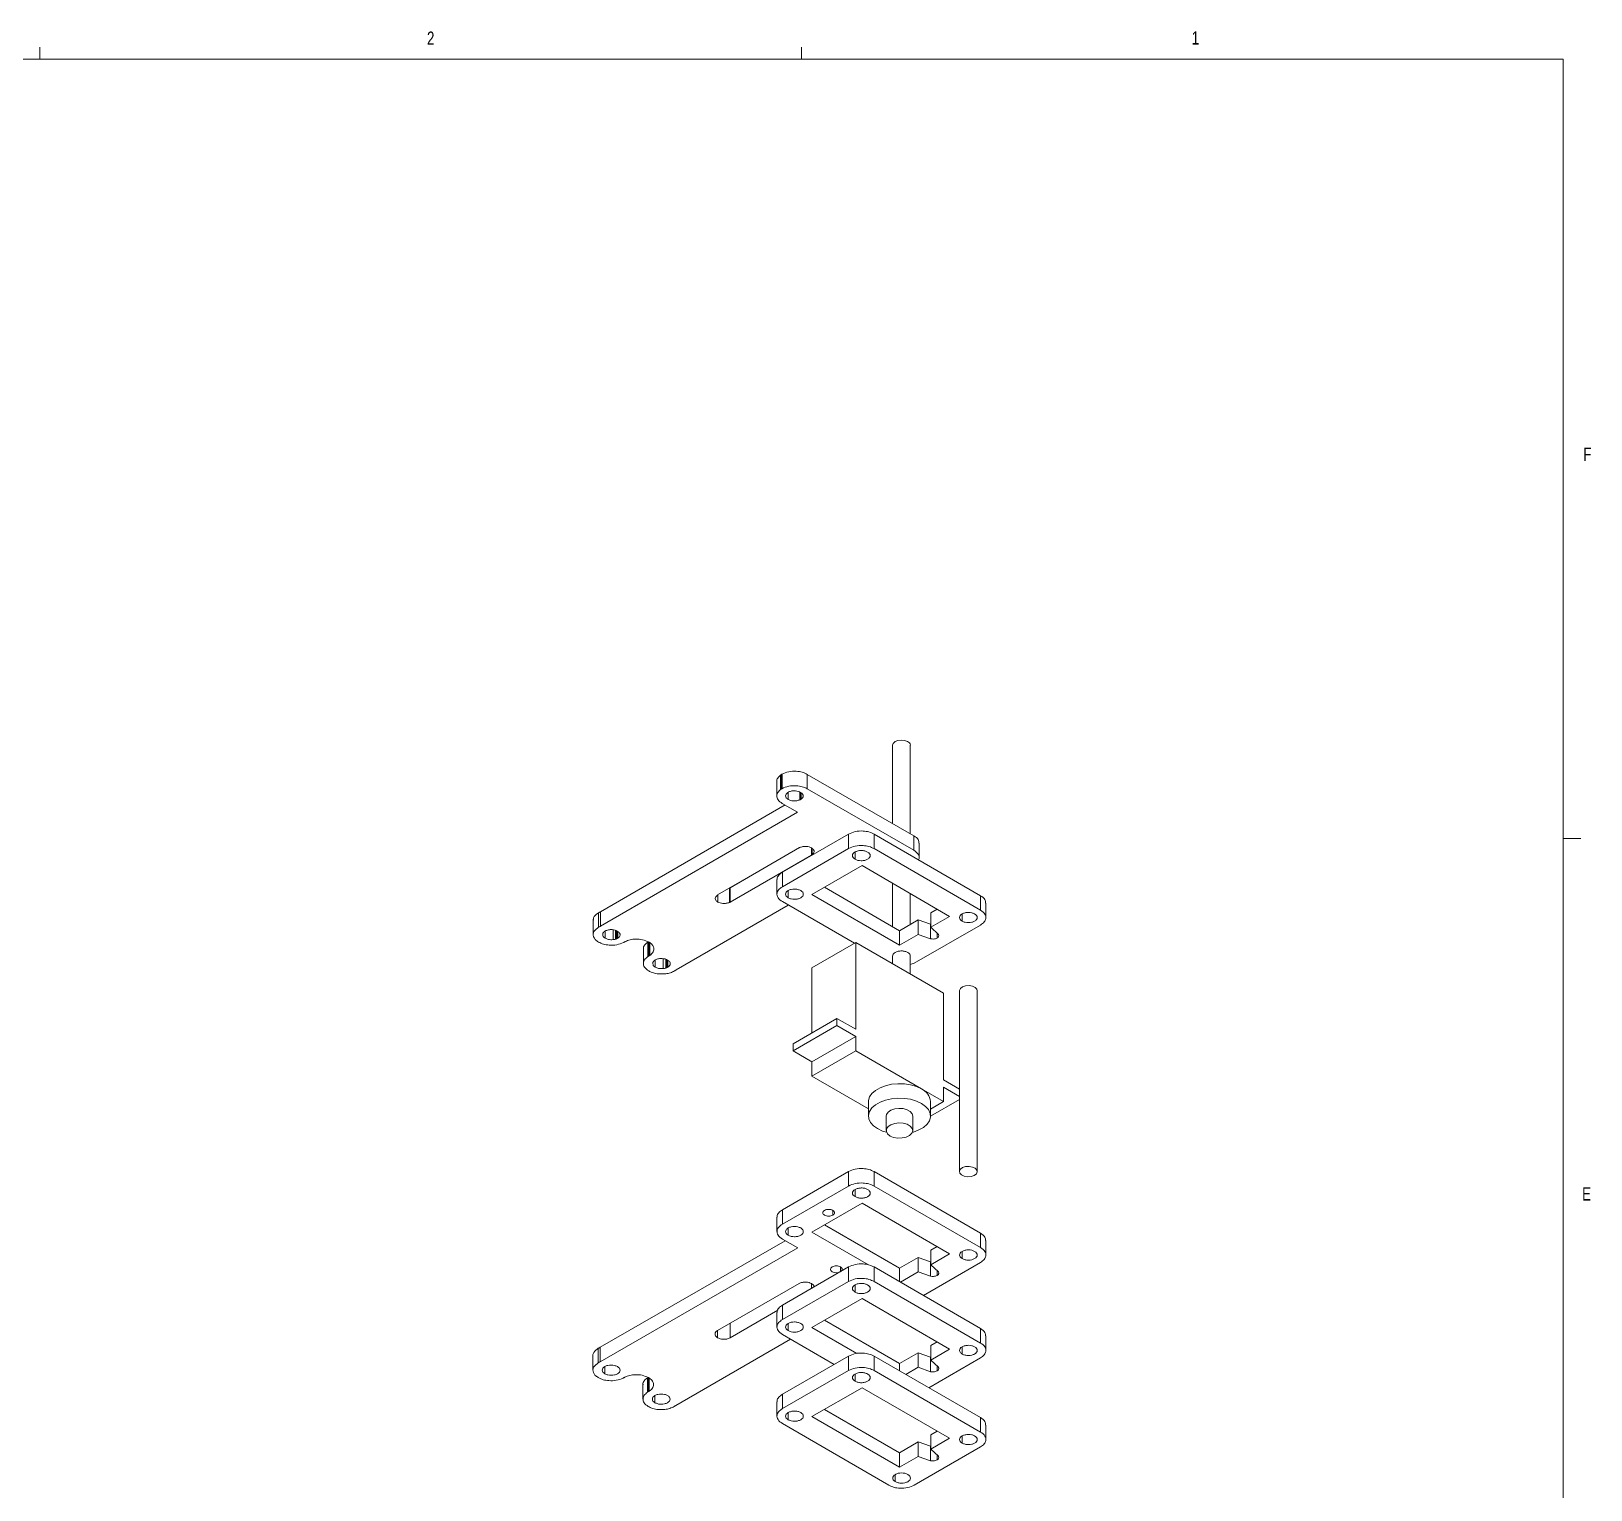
# Model space of a CAD drawing. Header units: inches. Extents: x 0 to 44.3, y 0 to 33.7.
# Drawn here: x 32.71 to 43.72, y 23.31 to 33.61 of the extents above; entities that cross this region are included whole.
import ezdxf

# ---------------------------------------------------------------- set-up
doc = ezdxf.new("R2010")
doc.units = ezdxf.units.IN
doc.header["$MEASUREMENT"] = 0
doc.styles.add('SLDTEXTSTYLE0', font='TXT', dxfattribs={"width": 0.75})

msp = doc.modelspace()

# ---------------------------------------------------------------- linework, layer by layer
at = {"color": 7, "linetype": 'Continuous', "lineweight": 0}
for p, q in [((32.773, 33.411), (32.773, 33.495)), ((38.148, 33.411), (38.148, 33.495)), ((0.523, 33.411), (43.523, 33.411)), ((43.523, 0.411), (43.523, 33.411)), ((43.523, 27.911), (43.648, 27.911))]:
    msp.add_line(p, q, dxfattribs=at)
at = {"color": 7, "linetype": 'Continuous', "lineweight": 15}
for p, q in [((38.791, 28.569), (38.791, 28.016)), ((38.916, 27.944), (38.916, 28.569)), ((37.974, 28.313), (37.974, 28.211)), ((38, 28.358), (38, 28.256)), ((38.006, 28.362), (38.006, 28.26)), ((38.007, 28.363), (38.011, 28.365)), ((38.007, 28.363), (38.007, 28.261)), ((38.011, 28.365), (38.011, 28.263)), ((38.189, 28.363), (38.189, 28.261)), ((38.189, 28.363), (38.941, 27.93)), ((38.007, 28.261), (38.011, 28.263)), ((38.008, 28.262), (38.009, 28.262)), ((38.053, 28.236), (38.053, 28.237)), ((38.142, 28.186), (38.141, 28.185)), ((38.146, 28.233), (38.146, 28.188)), ((38.189, 28.261), (38.941, 27.828)), ((36.729, 27.393), (38.032, 28.147)), ((36.729, 27.291), (38.12, 28.096)), ((38.12, 28.096), (38.012, 28.158)), ((38.013, 27.673), (38.479, 27.941)), ((38.479, 27.941), (38.479, 27.839)), ((38.661, 27.941), (38.661, 27.839)), ((38.661, 27.941), (39.412, 27.507)), ((38.941, 27.93), (38.941, 27.828)), ((38.979, 27.775), (38.979, 27.877)), ((37.556, 27.512), (38.131, 27.845)), ((38.133, 27.846), (37.645, 27.563)), ((38.219, 27.794), (37.645, 27.461)), ((38.013, 27.57), (38.479, 27.839)), ((38.223, 27.84), (38.223, 27.796)), ((38.661, 27.839), (39.412, 27.405)), ((38.013, 27.673), (38.013, 27.57)), ((38.221, 27.515), (38.575, 27.719)), ((38.575, 27.719), (39.193, 27.361)), ((37.645, 27.563), (37.645, 27.461)), ((37.975, 27.62), (37.975, 27.518)), ((38.839, 27.259), (38.31, 27.566)), ((38.791, 27.594), (38.791, 27.287)), ((38.916, 27.304), (38.916, 27.521)), ((38.055, 27.441), (37.263, 26.983)), ((38.521, 27.171), (38.013, 27.465)), ((38.839, 27.157), (38.221, 27.515)), ((39.105, 27.412), (39.06, 27.387)), ((39.412, 27.507), (39.412, 27.405)), ((39.449, 27.353), (39.449, 27.455)), ((36.678, 27.334), (36.678, 27.232)), ((36.716, 27.387), (36.716, 27.285)), ((36.729, 27.393), (36.729, 27.291)), ((38.972, 27.336), (38.839, 27.259)), ((39.412, 27.3), (38.944, 27.031)), ((38.972, 27.336), (38.972, 27.234)), ((39.059, 27.305), (38.972, 27.336)), ((39.059, 27.305), (39.059, 27.203)), ((39.06, 27.387), (39.06, 27.285)), ((39.193, 27.361), (39.06, 27.285)), ((36.762, 27.257), (36.762, 27.258)), ((36.847, 27.258), (36.847, 27.205)), ((36.851, 27.207), (36.85, 27.206)), ((36.851, 27.256), (36.851, 27.207)), ((38.839, 27.259), (38.839, 27.157)), ((38.972, 27.234), (38.839, 27.157)), ((39.059, 27.203), (38.972, 27.234)), ((39.06, 27.285), (39.114, 27.234)), ((37.032, 27.13), (37.032, 27.028)), ((37.063, 27.179), (37.063, 27.077)), ((37.07, 27.183), (37.07, 27.081)), ((37.077, 27.175), (37.077, 27.084)), ((38.531, 27.177), (38.221, 26.998)), ((38.531, 26.564), (38.531, 27.177)), ((39.149, 26.819), (38.531, 27.177)), ((38.791, 27.081), (38.791, 27.026)), ((38.916, 26.954), (38.916, 27.081)), ((37.116, 27.053), (37.116, 27.054)), ((37.201, 27.054), (37.201, 27.001)), ((37.205, 27.003), (37.204, 27.002)), ((37.205, 27.052), (37.205, 27.003)), ((38.221, 26.539), (38.221, 26.998)), ((38.944, 27.031), (38.916, 27.021)), ((39.149, 26.207), (39.149, 26.819)), ((39.263, 26.836), (39.263, 25.56)), ((39.388, 25.56), (39.388, 26.836)), ((38.089, 26.462), (38.398, 26.641)), ((38.398, 26.641), (38.398, 26.59)), ((38.398, 26.641), (38.531, 26.564)), ((38.398, 26.59), (38.089, 26.411)), ((38.398, 26.59), (38.531, 26.513)), ((38.089, 26.411), (38.089, 26.462)), ((38.531, 26.513), (38.221, 26.335)), ((38.531, 26.411), (38.531, 26.513)), ((38.089, 26.411), (38.221, 26.335)), ((38.531, 26.411), (38.221, 26.233)), ((38.221, 26.233), (38.221, 26.335)), ((38.994, 26.143), (38.531, 26.411)), ((38.221, 26.233), (38.621, 26.002)), ((39.263, 26.141), (39.149, 26.207)), ((39.149, 26.054), (38.994, 26.143)), ((39.263, 26.09), (39.149, 26.156)), ((39.149, 26.054), (39.149, 26.156)), ((38.621, 26.054), (38.621, 25.952)), ((39.263, 26.069), (39.058, 25.951)), ((39.058, 25.952), (39.058, 26.054)), ((39.058, 26.001), (39.149, 26.054)), ((38.746, 25.952), (38.746, 25.85)), ((38.933, 25.85), (38.933, 25.952)), ((38.013, 25.291), (38.479, 25.56)), ((38.479, 25.56), (38.479, 25.458)), ((38.661, 25.56), (38.661, 25.458)), ((38.661, 25.56), (39.412, 25.126)), ((38.013, 25.189), (38.479, 25.458)), ((38.661, 25.458), (39.412, 25.024)), ((38.221, 25.133), (38.575, 25.337)), ((38.575, 25.337), (39.193, 24.98)), ((37.975, 25.238), (37.975, 25.136)), ((38.013, 25.291), (38.013, 25.189)), ((38.621, 24.902), (38.221, 25.133)), ((38.839, 24.878), (38.31, 25.184)), ((39.412, 25.126), (39.412, 25.024)), ((36.727, 24.32), (38.033, 25.072)), ((36.727, 24.218), (38.121, 25.021)), ((38.121, 25.021), (38.013, 25.084)), ((39.105, 25.031), (39.06, 25.005)), ((39.06, 25.005), (39.06, 24.903)), ((39.449, 24.971), (39.449, 25.073)), ((38.013, 24.618), (38.479, 24.887)), ((38.479, 24.887), (38.479, 24.785)), ((38.661, 24.887), (38.661, 24.784)), ((38.661, 24.887), (39.412, 24.452)), ((38.972, 24.954), (38.839, 24.878)), ((38.839, 24.878), (38.839, 24.783)), ((38.972, 24.954), (38.972, 24.852)), ((39.059, 24.924), (38.972, 24.954)), ((39.412, 24.919), (39.008, 24.686)), ((39.059, 24.924), (39.059, 24.822)), ((39.193, 24.98), (39.06, 24.903)), ((39.06, 24.903), (39.114, 24.853)), ((37.556, 24.438), (38.131, 24.77)), ((38.013, 24.516), (38.479, 24.785)), ((38.661, 24.784), (39.412, 24.35)), ((38.972, 24.852), (38.846, 24.78)), ((39.059, 24.822), (38.972, 24.852)), ((38.221, 24.46), (38.575, 24.664)), ((38.575, 24.664), (39.193, 24.307)), ((37.98, 24.581), (37.644, 24.387)), ((37.975, 24.565), (37.975, 24.463)), ((38.013, 24.618), (38.013, 24.516)), ((38.539, 24.276), (38.221, 24.46)), ((38.839, 24.205), (38.31, 24.511)), ((39.412, 24.452), (39.412, 24.35)), ((38.071, 24.377), (37.26, 23.909)), ((38.378, 24.199), (38.013, 24.41)), ((39.105, 24.358), (39.06, 24.332)), ((39.06, 24.332), (39.06, 24.23)), ((39.449, 24.298), (39.449, 24.4)), ((36.676, 24.261), (36.676, 24.159)), ((36.714, 24.313), (36.714, 24.211)), ((36.727, 24.32), (36.727, 24.218)), ((38.013, 23.989), (38.479, 24.258)), ((38.479, 24.258), (38.479, 24.156)), ((38.661, 24.258), (38.661, 24.156)), ((38.661, 24.258), (39.412, 23.824)), ((38.972, 24.281), (38.839, 24.205)), ((38.972, 24.281), (38.972, 24.179)), ((39.059, 24.25), (38.972, 24.281)), ((39.412, 24.245), (39.046, 24.035)), ((39.059, 24.25), (39.059, 24.148)), ((39.193, 24.307), (39.06, 24.23)), ((39.06, 24.23), (39.114, 24.18)), ((37.06, 24.105), (37.06, 24.003)), ((37.067, 24.109), (37.067, 24.007)), ((38.013, 23.887), (38.479, 24.156)), ((38.661, 24.156), (39.412, 23.722)), ((38.839, 24.205), (38.839, 24.155)), ((38.972, 24.179), (38.884, 24.129)), ((39.059, 24.148), (38.972, 24.179)), ((37.029, 24.056), (37.029, 23.954)), ((37.074, 24.101), (37.074, 24.011)), ((38.221, 23.831), (38.575, 24.035)), ((38.575, 24.035), (39.193, 23.678)), ((37.975, 23.936), (37.975, 23.834)), ((38.013, 23.989), (38.013, 23.887)), ((38.765, 23.346), (38.013, 23.782)), ((38.839, 23.474), (38.221, 23.831)), ((38.839, 23.576), (38.31, 23.882)), ((39.412, 23.824), (39.412, 23.722)), ((39.105, 23.729), (39.06, 23.703)), ((39.06, 23.703), (39.06, 23.601)), ((39.193, 23.678), (39.06, 23.601)), ((39.449, 23.669), (39.449, 23.771)), ((38.972, 23.652), (38.839, 23.576)), ((38.839, 23.576), (38.839, 23.474)), ((39.412, 23.617), (38.944, 23.347)), ((38.972, 23.652), (38.972, 23.55)), ((39.059, 23.622), (38.972, 23.652)), ((39.059, 23.622), (39.059, 23.519)), ((39.06, 23.601), (39.114, 23.551)), ((38.972, 23.55), (38.839, 23.474)), ((39.059, 23.519), (38.972, 23.55))]:
    msp.add_line(p, q, dxfattribs=at)
at = {"color": 8, "linetype": 'Continuous', "lineweight": 15}
for p, q in [((38.054, 28.237), (38.054, 28.186)), ((38.136, 28.238), (38.136, 28.183)), ((38.141, 28.236), (38.141, 28.185)), ((38.142, 28.236), (38.142, 28.186)), ((38.219, 27.844), (38.219, 27.794)), ((38.526, 27.815), (38.526, 27.764)), ((37.64, 27.561), (37.64, 27.459)), ((38.054, 27.543), (38.054, 27.492)), ((37.558, 27.513), (37.558, 27.462)), ((39.282, 27.378), (39.282, 27.327)), ((36.763, 27.258), (36.763, 27.207)), ((36.819, 27.266), (36.819, 27.197)), ((36.836, 27.262), (36.836, 27.2)), ((36.84, 27.261), (36.84, 27.202)), ((36.844, 27.259), (36.844, 27.203)), ((36.85, 27.256), (36.85, 27.206)), ((39.105, 27.243), (39.105, 27.208)), ((37.116, 27.054), (37.116, 27.003)), ((37.172, 27.062), (37.172, 26.993)), ((37.19, 27.059), (37.19, 26.996)), ((37.194, 27.057), (37.194, 26.998)), ((37.198, 27.055), (37.198, 26.999)), ((37.204, 27.052), (37.204, 27.002)), ((38.526, 25.434), (38.526, 25.383)), ((38.369, 25.286), (38.369, 25.252)), ((38.054, 25.162), (38.054, 25.111)), ((39.281, 24.997), (39.281, 24.946)), ((38.423, 24.887), (38.423, 24.854)), ((38.219, 24.77), (38.219, 24.736)), ((39.105, 24.862), (39.105, 24.827)), ((38.526, 24.76), (38.526, 24.709)), ((37.555, 24.438), (37.555, 24.387)), ((37.644, 24.489), (37.644, 24.387)), ((38.054, 24.488), (38.054, 24.438)), ((39.282, 24.323), (39.282, 24.272)), ((36.76, 24.184), (36.76, 24.133)), ((38.526, 24.132), (38.526, 24.081)), ((39.105, 24.188), (39.105, 24.153)), ((37.114, 23.98), (37.114, 23.929)), ((38.054, 23.86), (38.054, 23.809)), ((39.282, 23.695), (39.282, 23.644)), ((39.105, 23.56), (39.105, 23.525)), ((38.81, 23.423), (38.81, 23.372))]:
    msp.add_line(p, q, dxfattribs=at)
at = {"color": 7, "linetype": 'Continuous', "lineweight": 15, "flags": 128}
for points in [[(38.896, 28.596), (38.875, 28.603), (38.851, 28.605), (38.828, 28.602), (38.808, 28.594), (38.795, 28.582), (38.791, 28.569)], [(39.388, 26.836), (39.385, 26.847), (39.373, 26.86), (39.354, 26.868), (39.331, 26.872), (39.306, 26.87), (39.285, 26.864), (39.27, 26.852), (39.263, 26.839), (39.263, 26.836)], [(38.994, 26.143), (38.959, 26.16), (38.918, 26.172), (38.874, 26.179), (38.828, 26.18), (38.783, 26.176), (38.74, 26.166), (38.702, 26.152), (38.67, 26.133), (38.645, 26.111), (38.628, 26.087), (38.621, 26.061), (38.621, 26.054)], [(38.931, 25.837), (38.939, 25.839), (38.977, 25.854), (39.009, 25.872), (39.034, 25.894), (39.051, 25.919), (39.058, 25.945), (39.056, 25.971), (39.044, 25.997), (39.023, 26.02), (38.994, 26.041), (38.959, 26.058), (38.918, 26.07), (38.874, 26.076), (38.828, 26.078), (38.783, 26.074), (38.74, 26.064), (38.702, 26.05), (38.67, 26.031), (38.645, 26.009), (38.628, 25.985), (38.621, 25.958), (38.623, 25.932), (38.635, 25.907), (38.656, 25.883), (38.685, 25.863), (38.685, 25.863)], [(38.933, 25.952), (38.929, 25.967), (38.916, 25.983), (38.894, 25.996), (38.866, 26.004), (38.836, 26.006), (38.806, 26.002), (38.779, 25.993), (38.759, 25.98), (38.748, 25.963), (38.746, 25.952)], [(38.773, 25.811), (38.798, 25.801), (38.828, 25.796), (38.859, 25.797), (38.887, 25.803), (38.911, 25.815), (38.927, 25.83), (38.933, 25.847), (38.929, 25.865), (38.916, 25.881), (38.894, 25.894), (38.866, 25.902), (38.836, 25.904), (38.806, 25.9), (38.779, 25.891), (38.759, 25.877), (38.748, 25.861), (38.747, 25.843), (38.755, 25.826), (38.773, 25.811)], [(38.685, 25.863), (38.72, 25.846), (38.748, 25.837)], [(39.366, 25.533), (39.382, 25.544), (39.388, 25.558), (39.385, 25.571), (39.373, 25.584), (39.354, 25.592), (39.331, 25.596), (39.306, 25.595), (39.285, 25.588), (39.27, 25.577), (39.263, 25.563), (39.266, 25.549), (39.278, 25.537), (39.297, 25.528), (39.321, 25.524), (39.345, 25.526), (39.366, 25.533)], [(38.419, 24.852), (38.409, 24.848), (38.394, 24.846), (38.378, 24.848), (38.364, 24.853), (38.355, 24.861), (38.352, 24.87), (38.355, 24.879), (38.364, 24.887), (38.364, 24.887)]]:
    msp.add_lwpolyline(points, dxfattribs=at)
at = {"color": 7, "linetype": 'Continuous', "lineweight": 15}
for centre, radius, start, end in [((38.886, 28.567), 0.0302, 3.7526, 70.7819), ((38.949, 26.043), 0.11, 5.6743, 65.5767)]:
    msp.add_arc(centre, radius, start, end, dxfattribs=at)
for points, knots in [([(37.974, 28.313), (37.974, 28.313), (37.972, 28.321), (37.979, 28.338), (37.993, 28.351), (38, 28.358)], [0, 0, 0, 0, 0.031752, 0.510211, 1, 1, 1, 1]), ([(38, 28.358), (38.001, 28.359), (38.003, 28.36), (38.005, 28.361), (38.006, 28.362)], [0, 0, 0, 0, 0.556356, 1, 1, 1, 1]), ([(38.006, 28.362), (38.006, 28.362), (38.007, 28.363), (38.008, 28.363), (38.008, 28.364)], [0, 0, 0, 0, 0.5599409, 1, 1, 1, 1]), ([(38.01, 28.364), (38.025, 28.371), (38.055, 28.384), (38.108, 28.386), (38.155, 28.38), (38.177, 28.369), (38.189, 28.363)], [0, 0, 0, 0, 0.283145, 0.557338, 0.774642, 1, 1, 1, 1]), ([(38.012, 28.158), (38.001, 28.166), (37.979, 28.182), (37.971, 28.21), (37.978, 28.236), (37.993, 28.249), (38, 28.256)], [0, 0, 0, 0, 0.285517, 0.561018, 0.777941, 1, 1, 1, 1]), ([(38, 28.256), (38.001, 28.257), (38.003, 28.258), (38.005, 28.259), (38.006, 28.26)], [0, 0, 0, 0, 0.556356, 1, 1, 1, 1]), ([(38.006, 28.26), (38.006, 28.26), (38.007, 28.261), (38.008, 28.261), (38.008, 28.262)], [0, 0, 0, 0, 0.5599409, 1, 1, 1, 1]), ([(38.009, 28.262), (38.009, 28.262), (38.008, 28.262), (38.008, 28.261), (38.007, 28.261)], [0, 0, 0, 0, 0.558366, 1, 1, 1, 1]), ([(38.01, 28.262), (38.025, 28.269), (38.055, 28.282), (38.108, 28.284), (38.155, 28.277), (38.177, 28.267), (38.189, 28.261)], [0, 0, 0, 0, 0.283145, 0.557338, 0.774642, 1, 1, 1, 1]), ([(38.011, 28.263), (38.011, 28.263), (38.01, 28.263), (38.01, 28.262), (38.01, 28.262)], [0, 0, 0, 0, 0.5581412, 1, 1, 1, 1]), ([(38.054, 28.186), (38.049, 28.19), (38.038, 28.198), (38.035, 28.211), (38.038, 28.224), (38.045, 28.23), (38.049, 28.233)], [0, 0, 0, 0, 0.285551, 0.561403, 0.778442, 1, 1, 1, 1]), ([(38.049, 28.233), (38.049, 28.234), (38.051, 28.235), (38.052, 28.236), (38.053, 28.236)], [0, 0, 0, 0, 0.561088, 1, 1, 1, 1]), ([(38.053, 28.237), (38.054, 28.237), (38.055, 28.238), (38.057, 28.239), (38.058, 28.239)], [0, 0, 0, 0, 0.568916, 1, 1, 1, 1]), ([(38.136, 28.183), (38.129, 28.181), (38.115, 28.176), (38.091, 28.175), (38.07, 28.179), (38.059, 28.184), (38.054, 28.186)], [0, 0, 0, 0, 0.280773, 0.555766, 0.774017, 1, 1, 1, 1]), ([(38.058, 28.239), (38.065, 28.242), (38.079, 28.247), (38.104, 28.247), (38.125, 28.244), (38.136, 28.239), (38.141, 28.236)], [0, 0, 0, 0, 0.280934, 0.556182, 0.774536, 1, 1, 1, 1]), ([(38.141, 28.185), (38.14, 28.185), (38.139, 28.184), (38.137, 28.183), (38.136, 28.183)], [0, 0, 0, 0, 0.565929, 1, 1, 1, 1]), ([(38.141, 28.236), (38.147, 28.232), (38.157, 28.225), (38.161, 28.21), (38.157, 28.198), (38.149, 28.191), (38.146, 28.188)], [0, 0, 0, 0, 0.2851797, 0.5608273, 0.7778836, 1, 1, 1, 1]), ([(38.146, 28.188), (38.145, 28.188), (38.144, 28.187), (38.142, 28.186), (38.142, 28.186)], [0, 0, 0, 0, 0.551796, 1, 1, 1, 1]), ([(38.479, 27.941), (38.495, 27.948), (38.525, 27.962), (38.579, 27.965), (38.626, 27.958), (38.649, 27.947), (38.661, 27.941)], [0, 0, 0, 0, 0.283704, 0.557917, 0.775026, 1, 1, 1, 1]), ([(38.131, 27.845), (38.132, 27.845), (38.133, 27.846), (38.134, 27.846), (38.135, 27.847)], [0, 0, 0, 0, 0.568913, 1, 1, 1, 1]), ([(38.135, 27.847), (38.142, 27.849), (38.157, 27.855), (38.181, 27.855), (38.203, 27.852), (38.213, 27.847), (38.219, 27.844)], [0, 0, 0, 0, 0.280934, 0.556183, 0.774537, 1, 1, 1, 1]), ([(38.479, 27.839), (38.495, 27.846), (38.525, 27.859), (38.579, 27.862), (38.626, 27.856), (38.649, 27.845), (38.661, 27.839)], [0, 0, 0, 0, 0.283704, 0.557917, 0.775026, 1, 1, 1, 1]), ([(38.941, 27.93), (38.953, 27.921), (38.975, 27.906), (38.976, 27.886), (38.977, 27.877)], [0, 0, 0, 0, 0.562299, 1, 1, 1, 1]), ([(38.219, 27.844), (38.224, 27.84), (38.235, 27.832), (38.238, 27.818), (38.234, 27.806), (38.227, 27.799), (38.223, 27.796)], [0, 0, 0, 0, 0.285178, 0.560827, 0.777884, 1, 1, 1, 1]), ([(38.223, 27.796), (38.222, 27.796), (38.221, 27.795), (38.22, 27.794), (38.219, 27.794)], [0, 0, 0, 0, 0.55179, 1, 1, 1, 1]), ([(38.526, 27.764), (38.521, 27.768), (38.511, 27.775), (38.506, 27.79), (38.511, 27.804), (38.525, 27.816), (38.546, 27.824), (38.57, 27.827), (38.595, 27.824), (38.608, 27.818), (38.614, 27.815)], [0, 0, 0, 0, 0.127201, 0.25, 0.372799, 0.5, 0.627201, 0.75, 0.872799, 1, 1, 1, 1]), ([(38.614, 27.815), (38.62, 27.811), (38.63, 27.804), (38.634, 27.79), (38.63, 27.776), (38.616, 27.763), (38.595, 27.755), (38.57, 27.753), (38.545, 27.755), (38.533, 27.761), (38.526, 27.764)], [0, 0, 0, 0, 0.127201, 0.25, 0.372799, 0.5, 0.627201, 0.75, 0.872799, 1, 1, 1, 1]), ([(38.941, 27.828), (38.952, 27.819), (38.975, 27.802), (38.982, 27.776), (38.976, 27.763), (38.974, 27.76)], [0, 0, 0, 0, 0.444037, 0.873077, 1, 1, 1, 1]), ([(37.977, 27.62), (37.976, 27.622), (37.974, 27.633), (37.985, 27.652), (38.004, 27.666), (38.013, 27.673)], [0, 0, 0, 0, 0.117344, 0.550819, 1, 1, 1, 1]), ([(38.013, 27.465), (38.001, 27.474), (37.978, 27.491), (37.972, 27.523), (37.984, 27.55), (38.003, 27.564), (38.013, 27.57)], [0, 0, 0, 0, 0.283705, 0.557916, 0.775025, 1, 1, 1, 1]), ([(38.054, 27.492), (38.049, 27.496), (38.039, 27.503), (38.034, 27.518), (38.039, 27.532), (38.053, 27.544), (38.074, 27.552), (38.098, 27.555), (38.123, 27.552), (38.136, 27.546), (38.143, 27.543)], [0, 0, 0, 0, 0.127201, 0.25, 0.372799, 0.5, 0.627201, 0.75, 0.872799, 1, 1, 1, 1]), ([(38.143, 27.543), (38.148, 27.539), (38.158, 27.532), (38.162, 27.518), (38.158, 27.504), (38.144, 27.492), (38.123, 27.483), (38.098, 27.481), (38.074, 27.483), (38.061, 27.489), (38.054, 27.492)], [0, 0, 0, 0, 0.127201, 0.25, 0.372799, 0.5, 0.627201, 0.75, 0.872799, 1, 1, 1, 1]), ([(37.558, 27.462), (37.552, 27.466), (37.542, 27.474), (37.538, 27.487), (37.542, 27.5), (37.549, 27.506), (37.552, 27.509)], [0, 0, 0, 0, 0.285401, 0.560939, 0.777918, 1, 1, 1, 1]), ([(37.552, 27.509), (37.553, 27.51), (37.554, 27.511), (37.556, 27.512), (37.556, 27.512)], [0, 0, 0, 0, 0.56108, 1, 1, 1, 1]), ([(37.64, 27.459), (37.632, 27.457), (37.618, 27.452), (37.594, 27.451), (37.573, 27.455), (37.563, 27.46), (37.558, 27.462)], [0, 0, 0, 0, 0.28077, 0.555571, 0.773827, 1, 1, 1, 1]), ([(37.645, 27.461), (37.644, 27.461), (37.642, 27.46), (37.64, 27.459), (37.64, 27.459)], [0, 0, 0, 0, 0.557801, 1, 1, 1, 1]), ([(39.412, 27.507), (39.424, 27.498), (39.446, 27.483), (39.447, 27.463), (39.447, 27.455)], [0, 0, 0, 0, 0.568382, 1, 1, 1, 1]), ([(36.679, 27.334), (36.679, 27.336), (36.678, 27.345), (36.686, 27.364), (36.704, 27.378), (36.716, 27.387)], [0, 0, 0, 0, 0.099361, 0.443394, 1, 1, 1, 1]), ([(36.716, 27.387), (36.718, 27.388), (36.722, 27.39), (36.727, 27.392), (36.729, 27.393)], [0, 0, 0, 0, 0.56451, 1, 1, 1, 1]), ([(39.282, 27.327), (39.276, 27.331), (39.266, 27.338), (39.262, 27.353), (39.266, 27.367), (39.28, 27.379), (39.301, 27.387), (39.326, 27.39), (39.35, 27.387), (39.363, 27.381), (39.37, 27.378)], [0, 0, 0, 0, 0.127201, 0.25, 0.372799, 0.5, 0.627201, 0.75, 0.872799, 1, 1, 1, 1]), ([(39.37, 27.378), (39.375, 27.374), (39.385, 27.367), (39.39, 27.353), (39.385, 27.339), (39.371, 27.326), (39.35, 27.318), (39.326, 27.316), (39.301, 27.318), (39.288, 27.324), (39.282, 27.327)], [0, 0, 0, 0, 0.1272008, 0.25, 0.3727992, 0.5, 0.6272008, 0.75, 0.8727992, 1, 1, 1, 1]), ([(39.412, 27.405), (39.424, 27.396), (39.447, 27.379), (39.452, 27.348), (39.44, 27.32), (39.421, 27.307), (39.412, 27.3)], [0, 0, 0, 0, 0.283704, 0.557917, 0.775026, 1, 1, 1, 1]), ([(36.68, 27.218), (36.679, 27.225), (36.677, 27.238), (36.685, 27.262), (36.704, 27.276), (36.716, 27.285)], [0, 0, 0, 0, 0.27516, 0.55204, 1, 1, 1, 1]), ([(36.682, 27.215), (36.681, 27.215), (36.681, 27.216), (36.681, 27.218), (36.68, 27.218)], [0, 0, 0, 0, 0.566749, 1, 1, 1, 1]), ([(36.682, 27.214), (36.682, 27.214), (36.682, 27.215), (36.682, 27.215), (36.682, 27.215)], [0, 0, 0, 0, 0.555441, 1, 1, 1, 1]), ([(36.716, 27.18), (36.707, 27.185), (36.692, 27.196), (36.685, 27.209), (36.682, 27.214)], [0, 0, 0, 0, 0.5673441, 1, 1, 1, 1]), ([(36.716, 27.285), (36.718, 27.286), (36.722, 27.288), (36.727, 27.29), (36.729, 27.291)], [0, 0, 0, 0, 0.56451, 1, 1, 1, 1]), ([(36.763, 27.207), (36.759, 27.209), (36.751, 27.214), (36.744, 27.225), (36.745, 27.234), (36.745, 27.239)], [0, 0, 0, 0, 0.289028, 0.568581, 1, 1, 1, 1]), ([(36.745, 27.239), (36.746, 27.241), (36.748, 27.244), (36.75, 27.247), (36.751, 27.249)], [0, 0, 0, 0, 0.5569876, 1, 1, 1, 1]), ([(36.751, 27.249), (36.752, 27.249), (36.753, 27.25), (36.753, 27.251), (36.754, 27.251)], [0, 0, 0, 0, 0.563395, 1, 1, 1, 1]), ([(36.754, 27.251), (36.754, 27.252), (36.755, 27.253), (36.756, 27.254), (36.757, 27.254)], [0, 0, 0, 0, 0.558364, 1, 1, 1, 1]), ([(36.757, 27.254), (36.757, 27.254), (36.758, 27.255), (36.759, 27.255), (36.759, 27.256)], [0, 0, 0, 0, 0.5610223, 1, 1, 1, 1]), ([(36.759, 27.256), (36.76, 27.256), (36.76, 27.256), (36.761, 27.257), (36.762, 27.257)], [0, 0, 0, 0, 0.546397, 1, 1, 1, 1]), ([(36.762, 27.258), (36.77, 27.261), (36.785, 27.267), (36.81, 27.268), (36.833, 27.265), (36.844, 27.26), (36.85, 27.257)], [0, 0, 0, 0, 0.282888, 0.557732, 0.775299, 1, 1, 1, 1]), ([(36.819, 27.197), (36.813, 27.196), (36.802, 27.196), (36.782, 27.198), (36.77, 27.203), (36.763, 27.207)], [0, 0, 0, 0, 0.2744695, 0.5511325, 1, 1, 1, 1]), ([(36.836, 27.2), (36.833, 27.199), (36.827, 27.198), (36.821, 27.197), (36.819, 27.197)], [0, 0, 0, 0, 0.562901, 1, 1, 1, 1]), ([(36.84, 27.202), (36.839, 27.201), (36.838, 27.201), (36.836, 27.2), (36.836, 27.2)], [0, 0, 0, 0, 0.556136, 1, 1, 1, 1]), ([(36.844, 27.203), (36.844, 27.203), (36.842, 27.202), (36.841, 27.202), (36.84, 27.202)], [0, 0, 0, 0, 0.561087, 1, 1, 1, 1]), ([(36.847, 27.205), (36.847, 27.204), (36.846, 27.204), (36.845, 27.204), (36.844, 27.203)], [0, 0, 0, 0, 0.5610385, 1, 1, 1, 1]), ([(36.85, 27.206), (36.85, 27.206), (36.849, 27.205), (36.848, 27.205), (36.847, 27.205)], [0, 0, 0, 0, 0.5748127, 1, 1, 1, 1]), ([(36.85, 27.257), (36.855, 27.253), (36.866, 27.244), (36.869, 27.23), (36.864, 27.216), (36.855, 27.21), (36.851, 27.207)], [0, 0, 0, 0, 0.284065, 0.558808, 0.77597, 1, 1, 1, 1]), ([(37.07, 27.18), (37.056, 27.186), (37.029, 27.198), (36.981, 27.202), (36.937, 27.197), (36.915, 27.188), (36.904, 27.184)], [0, 0, 0, 0, 0.284647, 0.559588, 0.776612, 1, 1, 1, 1]), ([(39.105, 27.208), (39.101, 27.206), (39.094, 27.203), (39.078, 27.2), (39.066, 27.202), (39.059, 27.203)], [0, 0, 0, 0, 0.288635, 0.567191, 1, 1, 1, 1]), ([(39.114, 27.234), (39.115, 27.232), (39.118, 27.227), (39.116, 27.22), (39.112, 27.213), (39.107, 27.21), (39.105, 27.208)], [0, 0, 0, 0, 0.276811, 0.552414, 0.772411, 1, 1, 1, 1]), ([(36.891, 27.176), (36.876, 27.17), (36.846, 27.158), (36.794, 27.157), (36.749, 27.164), (36.727, 27.174), (36.716, 27.18)], [0, 0, 0, 0, 0.282004, 0.556397, 0.774162, 1, 1, 1, 1]), ([(36.898, 27.18), (36.897, 27.179), (36.894, 27.178), (36.892, 27.176), (36.891, 27.176)], [0, 0, 0, 0, 0.5595378, 1, 1, 1, 1]), ([(36.904, 27.184), (36.903, 27.183), (36.901, 27.182), (36.899, 27.18), (36.898, 27.18)], [0, 0, 0, 0, 0.560469, 1, 1, 1, 1]), ([(37.033, 27.13), (37.033, 27.132), (37.03, 27.141), (37.039, 27.159), (37.055, 27.172), (37.063, 27.179)], [0, 0, 0, 0, 0.07266, 0.529543, 1, 1, 1, 1]), ([(37.07, 26.976), (37.058, 26.984), (37.036, 27.001), (37.029, 27.03), (37.038, 27.056), (37.055, 27.07), (37.063, 27.077)], [0, 0, 0, 0, 0.284618, 0.559516, 0.776534, 1, 1, 1, 1]), ([(37.063, 27.077), (37.064, 27.077), (37.066, 27.079), (37.069, 27.08), (37.07, 27.081)], [0, 0, 0, 0, 0.560404, 1, 1, 1, 1]), ([(37.077, 27.084), (37.086, 27.093), (37.105, 27.109), (37.108, 27.137), (37.096, 27.162), (37.079, 27.174), (37.07, 27.18)], [0, 0, 0, 0, 0.281916, 0.556332, 0.774134, 1, 1, 1, 1]), ([(37.07, 27.081), (37.071, 27.081), (37.073, 27.083), (37.076, 27.084), (37.077, 27.084)], [0, 0, 0, 0, 0.5594726, 1, 1, 1, 1]), ([(38.791, 27.081), (38.791, 27.081), (38.79, 27.085), (38.795, 27.095), (38.808, 27.107), (38.83, 27.115), (38.854, 27.118), (38.879, 27.115), (38.892, 27.109), (38.898, 27.106)], [0, 0, 0, 0, 0.0003799, 0.16405, 0.3335866, 0.5031232, 0.6667933, 0.8304634, 1, 1, 1, 1]), ([(38.898, 27.106), (38.903, 27.102), (38.914, 27.095), (38.916, 27.085), (38.916, 27.081)], [0, 0, 0, 0, 0.509384, 1, 1, 1, 1]), ([(37.13, 26.956), (37.117, 26.958), (37.095, 26.963), (37.078, 26.972), (37.07, 26.976)], [0, 0, 0, 0, 0.551178, 1, 1, 1, 1]), ([(37.116, 27.003), (37.113, 27.005), (37.105, 27.01), (37.098, 27.022), (37.099, 27.03), (37.099, 27.035)], [0, 0, 0, 0, 0.289028, 0.568581, 1, 1, 1, 1]), ([(37.099, 27.035), (37.1, 27.037), (37.101, 27.04), (37.104, 27.044), (37.105, 27.045)], [0, 0, 0, 0, 0.556988, 1, 1, 1, 1]), ([(37.105, 27.045), (37.106, 27.045), (37.106, 27.046), (37.107, 27.047), (37.108, 27.047)], [0, 0, 0, 0, 0.5633949, 1, 1, 1, 1]), ([(37.108, 27.047), (37.108, 27.048), (37.109, 27.049), (37.11, 27.05), (37.111, 27.05)], [0, 0, 0, 0, 0.558364, 1, 1, 1, 1]), ([(37.111, 27.05), (37.111, 27.05), (37.112, 27.051), (37.113, 27.051), (37.113, 27.052)], [0, 0, 0, 0, 0.561022, 1, 1, 1, 1]), ([(37.113, 27.052), (37.113, 27.052), (37.114, 27.052), (37.115, 27.053), (37.116, 27.053)], [0, 0, 0, 0, 0.5463969, 1, 1, 1, 1]), ([(37.116, 27.054), (37.124, 27.057), (37.138, 27.063), (37.164, 27.064), (37.187, 27.061), (37.198, 27.056), (37.203, 27.053)], [0, 0, 0, 0, 0.282888, 0.557732, 0.775299, 1, 1, 1, 1]), ([(37.172, 26.993), (37.167, 26.992), (37.156, 26.992), (37.135, 26.994), (37.124, 26.999), (37.116, 27.003)], [0, 0, 0, 0, 0.27447, 0.551132, 1, 1, 1, 1]), ([(37.252, 26.976), (37.242, 26.971), (37.224, 26.962), (37.184, 26.953), (37.154, 26.955), (37.136, 26.955)], [0, 0, 0, 0, 0.289286, 0.568775, 1, 1, 1, 1]), ([(37.19, 26.996), (37.187, 26.995), (37.181, 26.994), (37.175, 26.993), (37.172, 26.993)], [0, 0, 0, 0, 0.562901, 1, 1, 1, 1]), ([(37.194, 26.998), (37.193, 26.997), (37.192, 26.997), (37.19, 26.996), (37.19, 26.996)], [0, 0, 0, 0, 0.556136, 1, 1, 1, 1]), ([(37.198, 26.999), (37.197, 26.999), (37.196, 26.998), (37.195, 26.998), (37.194, 26.998)], [0, 0, 0, 0, 0.561087, 1, 1, 1, 1]), ([(37.201, 27.001), (37.201, 27.001), (37.2, 27), (37.199, 27), (37.198, 26.999)], [0, 0, 0, 0, 0.561039, 1, 1, 1, 1]), ([(37.204, 27.002), (37.203, 27.002), (37.203, 27.001), (37.202, 27.001), (37.201, 27.001)], [0, 0, 0, 0, 0.574813, 1, 1, 1, 1]), ([(37.203, 27.053), (37.209, 27.049), (37.22, 27.04), (37.223, 27.026), (37.218, 27.013), (37.209, 27.006), (37.205, 27.003)], [0, 0, 0, 0, 0.284065, 0.558808, 0.77597, 1, 1, 1, 1]), ([(37.263, 26.983), (37.261, 26.982), (37.258, 26.979), (37.253, 26.977), (37.252, 26.976)], [0, 0, 0, 0, 0.5553384, 1, 1, 1, 1]), ([(37.136, 26.955), (37.135, 26.955), (37.133, 26.956), (37.131, 26.956), (37.13, 26.956)], [0, 0, 0, 0, 0.552649, 1, 1, 1, 1]), ([(37.13, 26.956), (37.13, 26.956), (37.13, 26.956), (37.13, 26.956), (37.13, 26.956), (37.13, 26.956), (37.13, 26.956), (37.13, 26.956), (37.13, 26.956)], [0, 0, 0, 0, 0.207301, 0.382855, 0.554847, 0.69038, 0.832281, 1, 1, 1, 1]), ([(38.479, 25.56), (38.495, 25.567), (38.525, 25.58), (38.579, 25.583), (38.626, 25.576), (38.649, 25.565), (38.661, 25.56)], [0, 0, 0, 0, 0.283731, 0.557909, 0.775, 1, 1, 1, 1]), ([(38.479, 25.458), (38.495, 25.465), (38.525, 25.478), (38.579, 25.481), (38.626, 25.474), (38.649, 25.463), (38.661, 25.458)], [0, 0, 0, 0, 0.283731, 0.557909, 0.775, 1, 1, 1, 1]), ([(38.526, 25.383), (38.521, 25.386), (38.511, 25.394), (38.506, 25.408), (38.511, 25.422), (38.525, 25.434), (38.546, 25.442), (38.57, 25.445), (38.595, 25.443), (38.608, 25.437), (38.614, 25.434)], [0, 0, 0, 0, 0.127077, 0.249961, 0.372846, 0.499923, 0.627296, 0.750153, 0.872943, 1, 1, 1, 1]), ([(38.614, 25.434), (38.62, 25.43), (38.63, 25.422), (38.634, 25.408), (38.63, 25.394), (38.616, 25.382), (38.595, 25.374), (38.57, 25.371), (38.545, 25.374), (38.533, 25.38), (38.526, 25.383)], [0, 0, 0, 0, 0.127315, 0.25004, 0.372764, 0.500077, 0.627095, 0.749846, 0.872665, 1, 1, 1, 1]), ([(37.977, 25.239), (37.977, 25.241), (37.974, 25.251), (37.985, 25.271), (38.004, 25.284), (38.013, 25.291)], [0, 0, 0, 0, 0.117426, 0.551063, 1, 1, 1, 1]), ([(38.369, 25.252), (38.364, 25.25), (38.356, 25.246), (38.339, 25.245), (38.323, 25.247), (38.309, 25.252), (38.3, 25.26), (38.297, 25.269), (38.299, 25.279), (38.306, 25.284), (38.31, 25.286)], [0, 0, 0, 0, 0.1269378, 0.2497706, 0.3727027, 0.5001153, 0.6270858, 0.7500594, 0.8730323, 1, 1, 1, 1]), ([(38.31, 25.286), (38.314, 25.288), (38.323, 25.292), (38.339, 25.294), (38.355, 25.292), (38.369, 25.287), (38.379, 25.279), (38.382, 25.269), (38.379, 25.26), (38.372, 25.255), (38.369, 25.252)], [0, 0, 0, 0, 0.127353, 0.250227, 0.373003, 0.499885, 0.627208, 0.749942, 0.872676, 1, 1, 1, 1]), ([(38.013, 25.084), (38.001, 25.092), (37.978, 25.11), (37.973, 25.141), (37.984, 25.169), (38.003, 25.182), (38.013, 25.189)], [0, 0, 0, 0, 0.28359, 0.557956, 0.775146, 1, 1, 1, 1]), ([(38.054, 25.111), (38.049, 25.115), (38.039, 25.122), (38.034, 25.136), (38.039, 25.15), (38.053, 25.163), (38.074, 25.171), (38.098, 25.173), (38.123, 25.171), (38.136, 25.165), (38.143, 25.162)], [0, 0, 0, 0, 0.1270768, 0.2499613, 0.3728458, 0.4999226, 0.6272959, 0.7501526, 0.8729432, 1, 1, 1, 1]), ([(38.143, 25.162), (38.148, 25.158), (38.158, 25.151), (38.162, 25.136), (38.158, 25.122), (38.144, 25.11), (38.123, 25.102), (38.098, 25.099), (38.074, 25.102), (38.061, 25.108), (38.054, 25.111)], [0, 0, 0, 0, 0.127315, 0.25004, 0.372764, 0.500077, 0.627095, 0.749846, 0.872665, 1, 1, 1, 1]), ([(39.412, 25.126), (39.424, 25.117), (39.446, 25.101), (39.447, 25.082), (39.447, 25.073)], [0, 0, 0, 0, 0.5684962, 1, 1, 1, 1]), ([(39.281, 24.946), (39.276, 24.95), (39.266, 24.957), (39.262, 24.971), (39.266, 24.985), (39.28, 24.997), (39.301, 25.006), (39.326, 25.008), (39.35, 25.006), (39.363, 25), (39.37, 24.997)], [0, 0, 0, 0, 0.127077, 0.249961, 0.372846, 0.499923, 0.627296, 0.750153, 0.872943, 1, 1, 1, 1]), ([(39.37, 24.997), (39.375, 24.993), (39.385, 24.985), (39.39, 24.971), (39.385, 24.957), (39.371, 24.945), (39.35, 24.937), (39.326, 24.934), (39.301, 24.937), (39.288, 24.943), (39.281, 24.946)], [0, 0, 0, 0, 0.127315, 0.25004, 0.372764, 0.500077, 0.627095, 0.749846, 0.872665, 1, 1, 1, 1]), ([(39.412, 25.024), (39.424, 25.015), (39.447, 24.997), (39.452, 24.966), (39.44, 24.939), (39.421, 24.926), (39.412, 24.919)], [0, 0, 0, 0, 0.283478, 0.557665, 0.774862, 1, 1, 1, 1]), ([(38.364, 24.887), (38.369, 24.889), (38.377, 24.893), (38.394, 24.895), (38.41, 24.893), (38.424, 24.888), (38.433, 24.88), (38.436, 24.87), (38.434, 24.861), (38.427, 24.856), (38.423, 24.853)], [0, 0, 0, 0, 0.12697, 0.2499424, 0.3729147, 0.4998847, 0.6272968, 0.7502276, 0.8730599, 1, 1, 1, 1]), ([(38.479, 24.887), (38.495, 24.893), (38.525, 24.907), (38.579, 24.91), (38.626, 24.903), (38.649, 24.892), (38.661, 24.887)], [0, 0, 0, 0, 0.283704, 0.557917, 0.775026, 1, 1, 1, 1]), ([(38.131, 24.77), (38.138, 24.773), (38.153, 24.779), (38.179, 24.781), (38.202, 24.778), (38.213, 24.772), (38.219, 24.77)], [0, 0, 0, 0, 0.283505, 0.557985, 0.775236, 1, 1, 1, 1]), ([(38.219, 24.77), (38.225, 24.765), (38.236, 24.758), (38.236, 24.748), (38.236, 24.744)], [0, 0, 0, 0, 0.569163, 1, 1, 1, 1]), ([(38.479, 24.785), (38.495, 24.791), (38.525, 24.805), (38.579, 24.808), (38.626, 24.801), (38.649, 24.79), (38.661, 24.784)], [0, 0, 0, 0, 0.283704, 0.557917, 0.775026, 1, 1, 1, 1]), ([(38.526, 24.709), (38.521, 24.713), (38.511, 24.721), (38.506, 24.735), (38.511, 24.749), (38.525, 24.761), (38.546, 24.769), (38.57, 24.772), (38.595, 24.769), (38.608, 24.763), (38.614, 24.76)], [0, 0, 0, 0, 0.127201, 0.25, 0.372799, 0.5, 0.627201, 0.75, 0.872799, 1, 1, 1, 1]), ([(39.105, 24.827), (39.101, 24.825), (39.094, 24.822), (39.078, 24.819), (39.066, 24.821), (39.059, 24.822)], [0, 0, 0, 0, 0.288661, 0.567, 1, 1, 1, 1]), ([(39.114, 24.853), (39.115, 24.851), (39.118, 24.846), (39.116, 24.838), (39.112, 24.832), (39.107, 24.828), (39.105, 24.827)], [0, 0, 0, 0, 0.2772966, 0.552256, 0.771959, 1, 1, 1, 1]), ([(38.614, 24.76), (38.62, 24.757), (38.63, 24.749), (38.634, 24.735), (38.63, 24.721), (38.616, 24.709), (38.595, 24.701), (38.57, 24.698), (38.545, 24.7), (38.533, 24.706), (38.526, 24.709)], [0, 0, 0, 0, 0.127201, 0.25, 0.372799, 0.5, 0.627201, 0.75, 0.872799, 1, 1, 1, 1]), ([(37.977, 24.565), (37.976, 24.567), (37.974, 24.578), (37.985, 24.598), (38.004, 24.611), (38.013, 24.618)], [0, 0, 0, 0, 0.117344, 0.550819, 1, 1, 1, 1]), ([(37.555, 24.387), (37.55, 24.392), (37.539, 24.4), (37.536, 24.415), (37.542, 24.429), (37.551, 24.435), (37.556, 24.438)], [0, 0, 0, 0, 0.283363, 0.557543, 0.774742, 1, 1, 1, 1]), ([(38.013, 24.41), (38.001, 24.419), (37.978, 24.437), (37.972, 24.468), (37.984, 24.495), (38.003, 24.509), (38.013, 24.516)], [0, 0, 0, 0, 0.283705, 0.557916, 0.775025, 1, 1, 1, 1]), ([(38.054, 24.438), (38.049, 24.441), (38.039, 24.449), (38.034, 24.463), (38.039, 24.477), (38.053, 24.489), (38.074, 24.497), (38.098, 24.5), (38.123, 24.497), (38.136, 24.491), (38.143, 24.488)], [0, 0, 0, 0, 0.127201, 0.25, 0.372799, 0.5, 0.627201, 0.75, 0.872799, 1, 1, 1, 1]), ([(38.143, 24.488), (38.148, 24.485), (38.158, 24.477), (38.162, 24.463), (38.158, 24.449), (38.144, 24.437), (38.123, 24.429), (38.098, 24.426), (38.074, 24.429), (38.061, 24.434), (38.054, 24.438)], [0, 0, 0, 0, 0.127201, 0.25, 0.372799, 0.5, 0.627201, 0.75, 0.872799, 1, 1, 1, 1]), ([(39.412, 24.452), (39.424, 24.444), (39.446, 24.428), (39.447, 24.408), (39.447, 24.4)], [0, 0, 0, 0, 0.568382, 1, 1, 1, 1]), ([(37.644, 24.387), (37.636, 24.384), (37.622, 24.377), (37.596, 24.376), (37.572, 24.379), (37.561, 24.385), (37.555, 24.387)], [0, 0, 0, 0, 0.283881, 0.557851, 0.774833, 1, 1, 1, 1]), ([(39.282, 24.272), (39.276, 24.276), (39.266, 24.284), (39.262, 24.298), (39.266, 24.312), (39.28, 24.324), (39.301, 24.332), (39.326, 24.335), (39.35, 24.332), (39.363, 24.326), (39.37, 24.323)], [0, 0, 0, 0, 0.127201, 0.25, 0.372799, 0.5, 0.627201, 0.75, 0.872799, 1, 1, 1, 1]), ([(39.412, 24.35), (39.424, 24.342), (39.447, 24.324), (39.452, 24.293), (39.44, 24.266), (39.421, 24.252), (39.412, 24.245)], [0, 0, 0, 0, 0.283704, 0.557917, 0.775026, 1, 1, 1, 1]), ([(36.677, 24.261), (36.676, 24.262), (36.675, 24.27), (36.683, 24.289), (36.702, 24.304), (36.714, 24.313)], [0, 0, 0, 0, 0.054293, 0.415775, 1, 1, 1, 1]), ([(36.714, 24.313), (36.716, 24.314), (36.72, 24.317), (36.725, 24.319), (36.727, 24.32)], [0, 0, 0, 0, 0.564493, 1, 1, 1, 1]), ([(36.714, 24.211), (36.716, 24.212), (36.72, 24.215), (36.725, 24.217), (36.727, 24.218)], [0, 0, 0, 0, 0.564493, 1, 1, 1, 1]), ([(38.479, 24.258), (38.495, 24.265), (38.525, 24.278), (38.579, 24.281), (38.626, 24.274), (38.649, 24.263), (38.661, 24.258)], [0, 0, 0, 0, 0.283704, 0.557917, 0.775026, 1, 1, 1, 1]), ([(39.37, 24.323), (39.375, 24.32), (39.385, 24.312), (39.39, 24.298), (39.385, 24.284), (39.371, 24.272), (39.35, 24.264), (39.326, 24.261), (39.301, 24.264), (39.288, 24.269), (39.282, 24.272)], [0, 0, 0, 0, 0.1272008, 0.25, 0.3727992, 0.5, 0.6272008, 0.75, 0.8727992, 1, 1, 1, 1]), ([(36.68, 24.141), (36.678, 24.148), (36.674, 24.162), (36.682, 24.187), (36.702, 24.202), (36.714, 24.211)], [0, 0, 0, 0, 0.275882, 0.552665, 1, 1, 1, 1]), ([(36.714, 24.106), (36.705, 24.112), (36.69, 24.122), (36.683, 24.135), (36.68, 24.141)], [0, 0, 0, 0, 0.5673431, 1, 1, 1, 1]), ([(36.888, 24.102), (36.873, 24.096), (36.843, 24.085), (36.792, 24.083), (36.747, 24.09), (36.725, 24.101), (36.714, 24.106)], [0, 0, 0, 0, 0.282, 0.556393, 0.774159, 1, 1, 1, 1]), ([(36.76, 24.133), (36.755, 24.137), (36.745, 24.144), (36.741, 24.159), (36.745, 24.173), (36.759, 24.185), (36.78, 24.193), (36.805, 24.195), (36.829, 24.193), (36.842, 24.187), (36.849, 24.184)], [0, 0, 0, 0, 0.127038, 0.24981, 0.372648, 0.5, 0.627352, 0.75019, 0.872962, 1, 1, 1, 1]), ([(36.849, 24.184), (36.854, 24.18), (36.864, 24.173), (36.869, 24.158), (36.864, 24.144), (36.85, 24.132), (36.829, 24.124), (36.805, 24.122), (36.78, 24.124), (36.767, 24.13), (36.76, 24.133)], [0, 0, 0, 0, 0.127296, 0.250002, 0.372708, 0.5, 0.627292, 0.749998, 0.872704, 1, 1, 1, 1]), ([(36.896, 24.106), (36.894, 24.105), (36.892, 24.104), (36.89, 24.103), (36.888, 24.102)], [0, 0, 0, 0, 0.559543, 1, 1, 1, 1]), ([(36.902, 24.11), (36.901, 24.109), (36.899, 24.108), (36.897, 24.107), (36.896, 24.106)], [0, 0, 0, 0, 0.5604648, 1, 1, 1, 1]), ([(37.068, 24.106), (37.054, 24.112), (37.027, 24.125), (36.978, 24.128), (36.935, 24.123), (36.913, 24.115), (36.902, 24.11)], [0, 0, 0, 0, 0.284645, 0.559587, 0.776612, 1, 1, 1, 1]), ([(37.03, 24.056), (37.03, 24.058), (37.027, 24.067), (37.037, 24.085), (37.052, 24.098), (37.06, 24.105)], [0, 0, 0, 0, 0.074878, 0.53067, 1, 1, 1, 1]), ([(37.074, 24.011), (37.084, 24.019), (37.103, 24.035), (37.105, 24.063), (37.094, 24.088), (37.076, 24.1), (37.068, 24.106)], [0, 0, 0, 0, 0.281914, 0.556327, 0.77413, 1, 1, 1, 1]), ([(38.479, 24.156), (38.495, 24.163), (38.525, 24.176), (38.579, 24.179), (38.626, 24.172), (38.649, 24.161), (38.661, 24.156)], [0, 0, 0, 0, 0.283704, 0.557917, 0.775026, 1, 1, 1, 1]), ([(38.526, 24.081), (38.521, 24.084), (38.511, 24.092), (38.506, 24.106), (38.511, 24.12), (38.525, 24.132), (38.546, 24.14), (38.57, 24.143), (38.595, 24.14), (38.608, 24.135), (38.614, 24.132)], [0, 0, 0, 0, 0.127201, 0.25, 0.372799, 0.5, 0.627201, 0.75, 0.872799, 1, 1, 1, 1]), ([(38.614, 24.132), (38.62, 24.128), (38.63, 24.12), (38.634, 24.106), (38.63, 24.092), (38.616, 24.08), (38.595, 24.072), (38.57, 24.069), (38.545, 24.072), (38.533, 24.078), (38.526, 24.081)], [0, 0, 0, 0, 0.127201, 0.25, 0.372799, 0.5, 0.627201, 0.75, 0.872799, 1, 1, 1, 1]), ([(39.105, 24.153), (39.101, 24.152), (39.094, 24.148), (39.078, 24.146), (39.066, 24.147), (39.059, 24.148)], [0, 0, 0, 0, 0.288635, 0.567191, 1, 1, 1, 1]), ([(39.114, 24.18), (39.115, 24.177), (39.118, 24.172), (39.116, 24.165), (39.112, 24.158), (39.107, 24.155), (39.105, 24.153)], [0, 0, 0, 0, 0.276811, 0.552414, 0.772411, 1, 1, 1, 1]), ([(37.067, 23.902), (37.055, 23.91), (37.033, 23.927), (37.027, 23.956), (37.036, 23.983), (37.052, 23.996), (37.06, 24.003)], [0, 0, 0, 0, 0.284615, 0.559513, 0.776534, 1, 1, 1, 1]), ([(37.06, 24.003), (37.062, 24.003), (37.064, 24.005), (37.066, 24.006), (37.067, 24.007)], [0, 0, 0, 0, 0.5604017, 1, 1, 1, 1]), ([(37.067, 24.007), (37.068, 24.008), (37.071, 24.009), (37.073, 24.01), (37.074, 24.011)], [0, 0, 0, 0, 0.559474, 1, 1, 1, 1]), ([(37.127, 23.882), (37.115, 23.884), (37.092, 23.889), (37.075, 23.898), (37.067, 23.902)], [0, 0, 0, 0, 0.55076, 1, 1, 1, 1]), ([(37.114, 23.929), (37.108, 23.933), (37.098, 23.94), (37.094, 23.954), (37.098, 23.968), (37.112, 23.98), (37.134, 23.989), (37.158, 23.991), (37.183, 23.989), (37.196, 23.983), (37.202, 23.98)], [0, 0, 0, 0, 0.127038, 0.24981, 0.372648, 0.5, 0.627352, 0.75019, 0.872962, 1, 1, 1, 1]), ([(37.202, 23.98), (37.207, 23.976), (37.218, 23.968), (37.222, 23.954), (37.217, 23.94), (37.203, 23.928), (37.182, 23.92), (37.158, 23.917), (37.133, 23.92), (37.12, 23.926), (37.114, 23.929)], [0, 0, 0, 0, 0.127296, 0.250002, 0.372708, 0.5, 0.627292, 0.749998, 0.872704, 1, 1, 1, 1]), ([(37.249, 23.902), (37.239, 23.897), (37.22, 23.888), (37.178, 23.879), (37.146, 23.881), (37.127, 23.882)], [0, 0, 0, 0, 0.2892866, 0.5685515, 1, 1, 1, 1]), ([(37.26, 23.909), (37.258, 23.908), (37.255, 23.905), (37.251, 23.903), (37.249, 23.902)], [0, 0, 0, 0, 0.555354, 1, 1, 1, 1]), ([(38.013, 23.782), (38.001, 23.79), (37.978, 23.808), (37.972, 23.839), (37.984, 23.867), (38.003, 23.88), (38.013, 23.887)], [0, 0, 0, 0, 0.283705, 0.557916, 0.775025, 1, 1, 1, 1]), ([(37.977, 23.936), (37.976, 23.939), (37.974, 23.949), (37.985, 23.969), (38.004, 23.982), (38.013, 23.989)], [0, 0, 0, 0, 0.117344, 0.550819, 1, 1, 1, 1]), ([(38.054, 23.809), (38.049, 23.812), (38.039, 23.82), (38.034, 23.834), (38.039, 23.848), (38.053, 23.86), (38.074, 23.868), (38.098, 23.871), (38.123, 23.869), (38.136, 23.863), (38.143, 23.86)], [0, 0, 0, 0, 0.127201, 0.25, 0.372799, 0.5, 0.627201, 0.75, 0.872799, 1, 1, 1, 1]), ([(38.143, 23.86), (38.148, 23.856), (38.158, 23.848), (38.162, 23.834), (38.158, 23.82), (38.144, 23.808), (38.123, 23.8), (38.098, 23.797), (38.074, 23.8), (38.061, 23.806), (38.054, 23.809)], [0, 0, 0, 0, 0.127201, 0.25, 0.372799, 0.5, 0.627201, 0.75, 0.872799, 1, 1, 1, 1]), ([(39.412, 23.824), (39.424, 23.815), (39.446, 23.799), (39.447, 23.78), (39.447, 23.771)], [0, 0, 0, 0, 0.568382, 1, 1, 1, 1]), ([(39.282, 23.644), (39.276, 23.647), (39.266, 23.655), (39.262, 23.669), (39.266, 23.683), (39.28, 23.695), (39.301, 23.703), (39.326, 23.706), (39.35, 23.704), (39.363, 23.698), (39.37, 23.695)], [0, 0, 0, 0, 0.127201, 0.25, 0.372799, 0.5, 0.627201, 0.75, 0.872799, 1, 1, 1, 1]), ([(39.37, 23.695), (39.375, 23.691), (39.385, 23.683), (39.39, 23.669), (39.385, 23.655), (39.371, 23.643), (39.35, 23.635), (39.326, 23.632), (39.301, 23.635), (39.288, 23.641), (39.282, 23.644)], [0, 0, 0, 0, 0.1272008, 0.25, 0.3727992, 0.5, 0.6272008, 0.75, 0.8727992, 1, 1, 1, 1]), ([(39.412, 23.722), (39.424, 23.713), (39.447, 23.695), (39.452, 23.664), (39.44, 23.637), (39.421, 23.623), (39.412, 23.617)], [0, 0, 0, 0, 0.283704, 0.557917, 0.775026, 1, 1, 1, 1]), ([(39.105, 23.525), (39.101, 23.523), (39.094, 23.52), (39.078, 23.517), (39.066, 23.518), (39.059, 23.519)], [0, 0, 0, 0, 0.288635, 0.567191, 1, 1, 1, 1]), ([(39.114, 23.551), (39.115, 23.548), (39.118, 23.543), (39.116, 23.536), (39.112, 23.53), (39.107, 23.526), (39.105, 23.525)], [0, 0, 0, 0, 0.276811, 0.552414, 0.772411, 1, 1, 1, 1]), ([(38.944, 23.347), (38.929, 23.34), (38.899, 23.327), (38.846, 23.324), (38.8, 23.33), (38.777, 23.341), (38.765, 23.346)], [0, 0, 0, 0, 0.2836731, 0.5592597, 0.7763646, 1, 1, 1, 1]), ([(38.81, 23.372), (38.804, 23.376), (38.794, 23.383), (38.79, 23.397), (38.795, 23.411), (38.809, 23.423), (38.83, 23.432), (38.854, 23.434), (38.879, 23.432), (38.892, 23.426), (38.898, 23.423)], [0, 0, 0, 0, 0.127201, 0.25, 0.372799, 0.5, 0.627201, 0.75, 0.872799, 1, 1, 1, 1]), ([(38.898, 23.423), (38.903, 23.419), (38.914, 23.411), (38.918, 23.397), (38.913, 23.383), (38.899, 23.371), (38.878, 23.363), (38.854, 23.36), (38.829, 23.363), (38.816, 23.369), (38.81, 23.372)], [0, 0, 0, 0, 0.127201, 0.25, 0.372799, 0.5, 0.627201, 0.75, 0.872799, 1, 1, 1, 1])]:
    msp.add_open_spline(points, degree=3, knots=knots, dxfattribs=at)

# ---------------------------------------------------------------- texts
at = {"color": 7, "linetype": 'Continuous', "lineweight": 0, "char_height": 0.0937, "attachment_point": 1, "style": 'SLDTEXTSTYLE0'}
for s, insert in [('2', (35.505, 33.605)), ('1', (40.902, 33.607)), ('F', (43.665, 30.669)), ('E', (43.657, 25.449))]:
    msp.add_mtext(s, dxfattribs=dict(at, insert=insert))

doc.saveas('drawing.dxf')
